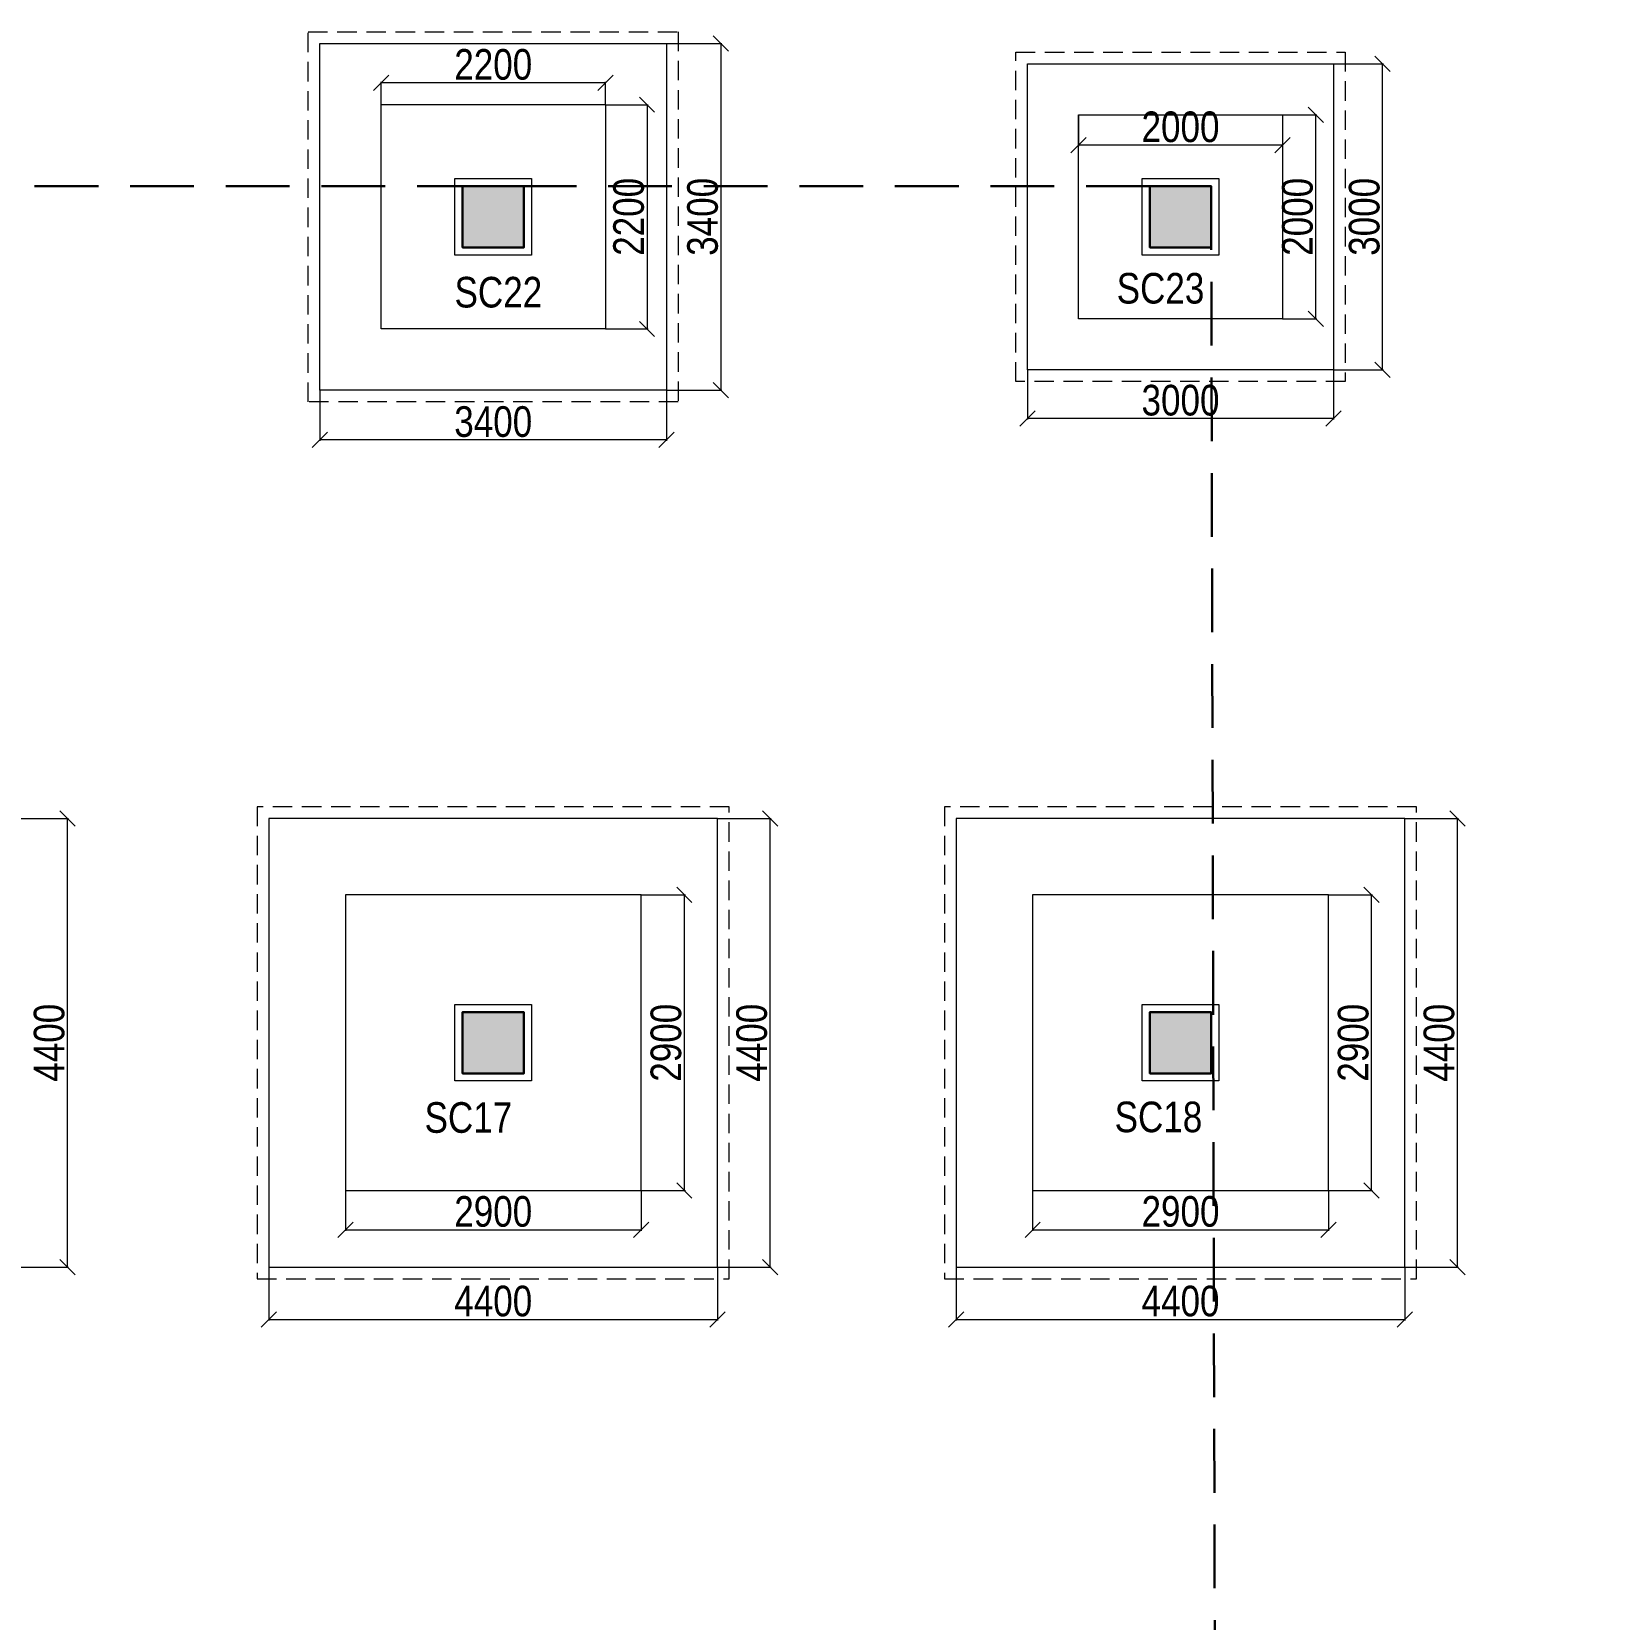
# Model space of a CAD drawing. Header units: millimetres. Extents: x 1112055 to 3390982, y -148532 to 766891.
# Drawn here: x 1945211 to 1960740, y 312226 to 327795 of the extents above; entities that cross this region are included whole.
import ezdxf

# ---------------------------------------------------------------- set-up
doc = ezdxf.new("R2010")
doc.units = ezdxf.units.MM
doc.header["$PDMODE"] = 35
doc.header["$PDSIZE"] = -25
doc.linetypes.add('DASHED2', pattern=[0.375, 0.25, -0.125])
doc.linetypes.add('Hidden', pattern=[9.525, 6.35, -3.175])
for name, color, linetype, lineweight in [('A_COL', 5, 'Continuous', 25), ('B COL. NO.', 3, 'Continuous', 20), ('B FINAL COLUMN', 1, 'Continuous', 30), ('B FOOTING', 49, 'Continuous', 20), ('B FOOTING DIM', 234, 'Continuous', 9), ('B P.C.C', 251, 'Continuous', 0), ('B TITLE BLOCK', 250, 'Continuous', 0)]:
    doc.layers.add(name, color=color, linetype=linetype, lineweight=lineweight)
for name, color, linetype, lineweight, true_color in [('A_COL HATCH', 7, 'Continuous', 0, 0xc0c0c0), ('B Pedestal', 7, 'Continuous', 9, 0x5c8948), ('B-COL HT', 7, 'Continuous', 0, 0x4e4f45)]:
    doc.layers.add(name, color=color, linetype=linetype, lineweight=lineweight, true_color=true_color)
doc.styles.add('SWINC', font='swissc.ttf')
doc.dimstyles.new('BHOOMI', dxfattribs={"dimtxt": 230, "dimasz": 150, "dimexe": 10, "dimexo": 0, "dimgap": 25, "dimtad": 1, "dimdec": 0, "dimzin": 0, "dimdsep": 46, "dimtxsty": 'SWINC', "dimblk": 'OBLIQUE', "dimcen": 0.09, "dimclrd": 250, "dimclre": 250, "dimclrt": 256, "dimaunit": 1, "dimadec": 3, "dimazin": 0, "dimtfac": 1, "dimtdec": 0, "dimtofl": 0, "dimtmove": 1, "dimatfit": 3, "dimfxl": 100, "dimtolj": 1, "dimtzin": 0, "dimlwd": 9, "dimlwe": 5, "dimarcsym": 0})

# ---------------------------------------------------------------- blocks, each defined once
blk = doc.blocks.new('A$C23384')
at = {"layer": 'A_COL HATCH'}
for points in [[(18260, -600), (18260, 0), (18860, 0), (18860, -600)], [(25000, -600), (25000, 0), (25600, 0), (25600, -600)], [(18260, -8700), (18260, -8100), (18860, -8100), (18860, -8700)], [(25000, -8700), (25000, -8100), (25600, -8100), (25600, -8700)]]:
    blk.add_hatch(color=256, dxfattribs=at).paths.add_polyline_path(points)
at = {"layer": 'A_COL'}
for points in [[(18260, -600), (18260, 0), (18860, 0), (18860, -600)], [(25000, -600), (25000, 0), (25600, 0), (25600, -600)], [(18260, -8700), (18260, -8100), (18860, -8100), (18860, -8700)], [(25000, -8700), (25000, -8100), (25600, -8100), (25600, -8700)]]:
    blk.add_lwpolyline(points, close=True, dxfattribs=at)
blk = doc.blocks.new('A$C4b8f6dbc')
at = {"layer": 'A_COL'}
blk.add_blockref('A$C23384', (900, 67350), dxfattribs=at)
blk = doc.blocks.new('_Oblique')
at = {"color": 0, "linetype": 'ByBlock', "lineweight": -2}
blk.add_line((-0.5, -0.5), (0.5, 0.5), dxfattribs=at)
blk = doc.blocks.new('*D1828')
at = {"layer": 'B FOOTING DIM', "color": 250, "lineweight": 5, "ltscale": 0.5, "transparency": 16777216}
for p, q in [((1948037, 324280), (1948037, 323782)), ((1951437, 324280), (1951437, 323782)), ((1951437, 323792), (1948037, 323792))]:
    blk.add_line(p, q, dxfattribs=at)
at = {"layer": 'Defpoints', "color": 0, "lineweight": 30, "ltscale": 0.5, "transparency": 16777216}
for p in [(1948037, 324280), (1951437, 324280), (1948037, 323792)]:
    blk.add_point(p, dxfattribs=at)
at = {"layer": 'B FOOTING DIM', "color": 250, "lineweight": 5, "ltscale": 0.5, "transparency": 16777216, "xscale": 150, "yscale": 150, "zscale": 150, "rotation": 180}
blk.add_blockref('_Oblique', (1948037, 323792), dxfattribs=at)
at = {"layer": 'B FOOTING DIM', "color": 250, "lineweight": 5, "ltscale": 0.5, "transparency": 16777216, "xscale": 150, "yscale": 150, "zscale": 150}
blk.add_blockref('_Oblique', (1951437, 323792), dxfattribs=at)
at = {"layer": 'B FOOTING DIM', "ltscale": 0.5, "transparency": 16777216, "insert": (1949737, 323970), "char_height": 300, "attachment_point": 5, "style": 'SWINC'}
blk.add_mtext('\\A1;3400', dxfattribs=at)
blk = doc.blocks.new('*D2132')
at = {"layer": 'B FOOTING DIM', "color": 250, "lineweight": 5, "ltscale": 0.5, "transparency": 16777216}
for p, q in [((1951437, 327680), (1951980, 327680)), ((1951970, 327680), (1951970, 324280)), ((1951437, 324280), (1951980, 324280))]:
    blk.add_line(p, q, dxfattribs=at)
at = {"layer": 'Defpoints', "color": 0, "lineweight": 30, "ltscale": 0.5, "transparency": 16777216}
for p in [(1951437, 327680), (1951437, 324280), (1951970, 324280)]:
    blk.add_point(p, dxfattribs=at)
at = {"layer": 'B FOOTING DIM', "color": 250, "lineweight": 5, "ltscale": 0.5, "transparency": 16777216, "xscale": 150, "yscale": 150, "zscale": 150}
for p, rotation in [((1951970, 327680), 90), ((1951970, 324280), 270)]:
    blk.add_blockref('_Oblique', p, dxfattribs=dict(at, rotation=rotation))
at = {"layer": 'B FOOTING DIM', "ltscale": 0.5, "transparency": 16777216, "insert": (1951791, 325980), "char_height": 300, "attachment_point": 5, "rotation": 90, "style": 'SWINC'}
blk.add_mtext('\\A1;3400', dxfattribs=at)
blk = doc.blocks.new('*D2133')
at = {"layer": 'B FOOTING DIM', "color": 250, "lineweight": 5, "ltscale": 0.5, "transparency": 16777216}
for p, q in [((1950837, 327080), (1951255, 327080)), ((1951245, 327080), (1951245, 324880)), ((1950837, 324880), (1951255, 324880))]:
    blk.add_line(p, q, dxfattribs=at)
at = {"layer": 'Defpoints', "color": 0, "lineweight": 30, "ltscale": 0.5, "transparency": 16777216}
for p in [(1950837, 327080), (1950837, 324880), (1951245, 324880)]:
    blk.add_point(p, dxfattribs=at)
at = {"layer": 'B FOOTING DIM', "color": 250, "lineweight": 5, "ltscale": 0.5, "transparency": 16777216, "xscale": 150, "yscale": 150, "zscale": 150}
for p, rotation in [((1951245, 327080), 90), ((1951245, 324880), 270)]:
    blk.add_blockref('_Oblique', p, dxfattribs=dict(at, rotation=rotation))
at = {"layer": 'B FOOTING DIM', "ltscale": 0.5, "transparency": 16777216, "insert": (1951066, 325980), "char_height": 300, "attachment_point": 5, "rotation": 90, "style": 'SWINC'}
blk.add_mtext('\\A1;2200', dxfattribs=at)
blk = doc.blocks.new('*D2134')
at = {"layer": 'B FOOTING DIM', "color": 250, "lineweight": 5, "ltscale": 0.5, "transparency": 16777216}
for p, q in [((1948637, 327080), (1948637, 327304)), ((1950837, 327294), (1948637, 327294)), ((1950837, 327080), (1950837, 327304))]:
    blk.add_line(p, q, dxfattribs=at)
at = {"layer": 'Defpoints', "color": 0, "lineweight": 30, "ltscale": 0.5, "transparency": 16777216}
for p in [(1948637, 327294), (1948637, 327080), (1950837, 327080)]:
    blk.add_point(p, dxfattribs=at)
at = {"layer": 'B FOOTING DIM', "color": 250, "lineweight": 5, "ltscale": 0.5, "transparency": 16777216, "xscale": 150, "yscale": 150, "zscale": 150, "rotation": 180}
blk.add_blockref('_Oblique', (1948637, 327294), dxfattribs=at)
at = {"layer": 'B FOOTING DIM', "color": 250, "lineweight": 5, "ltscale": 0.5, "transparency": 16777216, "xscale": 150, "yscale": 150, "zscale": 150}
blk.add_blockref('_Oblique', (1950837, 327294), dxfattribs=at)
at = {"layer": 'B FOOTING DIM', "ltscale": 0.5, "transparency": 16777216, "insert": (1949737, 327473), "char_height": 300, "attachment_point": 5, "style": 'SWINC'}
blk.add_mtext('\\A1;2200', dxfattribs=at)
blk = doc.blocks.new('*D2135')
at = {"layer": 'B FOOTING DIM', "color": 250, "lineweight": 5, "ltscale": 0.5, "transparency": 16777216}
for p, q in [((1957977, 327480), (1958469, 327480)), ((1958459, 324480), (1958459, 327480)), ((1957977, 324480), (1958469, 324480))]:
    blk.add_line(p, q, dxfattribs=at)
at = {"layer": 'Defpoints', "color": 0, "lineweight": 30, "ltscale": 0.5, "transparency": 16777216}
for p in [(1957977, 327480), (1958459, 327480), (1957977, 324480)]:
    blk.add_point(p, dxfattribs=at)
at = {"layer": 'B FOOTING DIM', "color": 250, "lineweight": 5, "ltscale": 0.5, "transparency": 16777216, "xscale": 150, "yscale": 150, "zscale": 150}
for p, rotation in [((1958459, 327480), 90), ((1958459, 324480), 270)]:
    blk.add_blockref('_Oblique', p, dxfattribs=dict(at, rotation=rotation))
at = {"layer": 'B FOOTING DIM', "ltscale": 0.5, "transparency": 16777216, "insert": (1958280, 325980), "char_height": 300, "attachment_point": 5, "rotation": 90, "style": 'SWINC'}
blk.add_mtext('\\A1;3000', dxfattribs=at)
blk = doc.blocks.new('*D2150')
at = {"layer": 'B FOOTING DIM', "color": 250, "lineweight": 5, "ltscale": 0.5, "transparency": 16777216}
for p, q in [((1954977, 324480), (1954977, 323991)), ((1957977, 324480), (1957977, 323991)), ((1957977, 324001), (1954977, 324001))]:
    blk.add_line(p, q, dxfattribs=at)
at = {"layer": 'Defpoints', "color": 0, "lineweight": 30, "ltscale": 0.5, "transparency": 16777216}
for p in [(1954977, 324480), (1957977, 324480), (1954977, 324001)]:
    blk.add_point(p, dxfattribs=at)
at = {"layer": 'B FOOTING DIM', "color": 250, "lineweight": 5, "ltscale": 0.5, "transparency": 16777216, "xscale": 150, "yscale": 150, "zscale": 150, "rotation": 180}
blk.add_blockref('_Oblique', (1954977, 324001), dxfattribs=at)
at = {"layer": 'B FOOTING DIM', "color": 250, "lineweight": 5, "ltscale": 0.5, "transparency": 16777216, "xscale": 150, "yscale": 150, "zscale": 150}
blk.add_blockref('_Oblique', (1957977, 324001), dxfattribs=at)
at = {"layer": 'B FOOTING DIM', "ltscale": 0.5, "transparency": 16777216, "insert": (1956477, 324180), "char_height": 300, "attachment_point": 5, "style": 'SWINC'}
blk.add_mtext('\\A1;3000', dxfattribs=at)
blk = doc.blocks.new('*D2151')
at = {"layer": 'B FOOTING DIM', "color": 250, "lineweight": 5, "ltscale": 0.5, "transparency": 16777216}
for p, q in [((1957477, 326980), (1957814, 326980)), ((1957804, 324980), (1957804, 326980)), ((1957477, 324980), (1957814, 324980))]:
    blk.add_line(p, q, dxfattribs=at)
at = {"layer": 'Defpoints', "color": 0, "lineweight": 30, "ltscale": 0.5, "transparency": 16777216}
for p in [(1957477, 326980), (1957804, 326980), (1957477, 324980)]:
    blk.add_point(p, dxfattribs=at)
at = {"layer": 'B FOOTING DIM', "color": 250, "lineweight": 5, "ltscale": 0.5, "transparency": 16777216, "xscale": 150, "yscale": 150, "zscale": 150}
for p, rotation in [((1957804, 326980), 90), ((1957804, 324980), 270)]:
    blk.add_blockref('_Oblique', p, dxfattribs=dict(at, rotation=rotation))
at = {"layer": 'B FOOTING DIM', "ltscale": 0.5, "transparency": 16777216, "insert": (1957625, 325980), "char_height": 300, "attachment_point": 5, "rotation": 90, "style": 'SWINC'}
blk.add_mtext('\\A1;2000', dxfattribs=at)
blk = doc.blocks.new('*D2152')
at = {"layer": 'B FOOTING DIM', "color": 250, "lineweight": 5, "ltscale": 0.5, "transparency": 16777216}
for p, q in [((1955477, 326980), (1955477, 326672)), ((1957477, 326980), (1957477, 326672)), ((1957477, 326682), (1955477, 326682))]:
    blk.add_line(p, q, dxfattribs=at)
at = {"layer": 'Defpoints', "color": 0, "lineweight": 30, "ltscale": 0.5, "transparency": 16777216}
for p in [(1955477, 326980), (1957477, 326980), (1955477, 326682)]:
    blk.add_point(p, dxfattribs=at)
at = {"layer": 'B FOOTING DIM', "color": 250, "lineweight": 5, "ltscale": 0.5, "transparency": 16777216, "xscale": 150, "yscale": 150, "zscale": 150, "rotation": 180}
blk.add_blockref('_Oblique', (1955477, 326682), dxfattribs=at)
at = {"layer": 'B FOOTING DIM', "color": 250, "lineweight": 5, "ltscale": 0.5, "transparency": 16777216, "xscale": 150, "yscale": 150, "zscale": 150}
blk.add_blockref('_Oblique', (1957477, 326682), dxfattribs=at)
at = {"layer": 'B FOOTING DIM', "ltscale": 0.5, "transparency": 16777216, "insert": (1956477, 326861), "char_height": 300, "attachment_point": 5, "style": 'SWINC'}
blk.add_mtext('\\A1;2000', dxfattribs=at)
blk = doc.blocks.new('*D2170')
at = {"layer": 'B FOOTING DIM', "color": 250, "lineweight": 5, "ltscale": 0.5, "transparency": 16777216}
for p, q in [((1954277, 315680), (1954277, 315156)), ((1958677, 315680), (1958677, 315156)), ((1954277, 315166), (1958677, 315166))]:
    blk.add_line(p, q, dxfattribs=at)
at = {"layer": 'Defpoints', "color": 0, "lineweight": 30, "ltscale": 0.5, "transparency": 16777216}
for p in [(1954277, 315680), (1958677, 315680), (1958677, 315166)]:
    blk.add_point(p, dxfattribs=at)
at = {"layer": 'B FOOTING DIM', "color": 250, "lineweight": 5, "ltscale": 0.5, "transparency": 16777216, "xscale": 150, "yscale": 150, "zscale": 150, "rotation": 180}
blk.add_blockref('_Oblique', (1954277, 315166), dxfattribs=at)
at = {"layer": 'B FOOTING DIM', "color": 250, "lineweight": 5, "ltscale": 0.5, "transparency": 16777216, "xscale": 150, "yscale": 150, "zscale": 150}
blk.add_blockref('_Oblique', (1958677, 315166), dxfattribs=at)
at = {"layer": 'B FOOTING DIM', "ltscale": 0.5, "transparency": 16777216, "insert": (1956477, 315345), "char_height": 300, "attachment_point": 5, "style": 'SWINC'}
blk.add_mtext('\\A1;4400', dxfattribs=at)
blk = doc.blocks.new('*D2171')
at = {"layer": 'B FOOTING DIM', "color": 250, "lineweight": 5, "ltscale": 0.5, "transparency": 16777216}
for p, q in [((1955027, 316430), (1955027, 316035)), ((1957927, 316430), (1957927, 316035)), ((1955027, 316045), (1957927, 316045))]:
    blk.add_line(p, q, dxfattribs=at)
at = {"layer": 'Defpoints', "color": 0, "lineweight": 30, "ltscale": 0.5, "transparency": 16777216}
for p in [(1955027, 316430), (1957927, 316430), (1957927, 316045)]:
    blk.add_point(p, dxfattribs=at)
at = {"layer": 'B FOOTING DIM', "color": 250, "lineweight": 5, "ltscale": 0.5, "transparency": 16777216, "xscale": 150, "yscale": 150, "zscale": 150, "rotation": 180}
blk.add_blockref('_Oblique', (1955027, 316045), dxfattribs=at)
at = {"layer": 'B FOOTING DIM', "color": 250, "lineweight": 5, "ltscale": 0.5, "transparency": 16777216, "xscale": 150, "yscale": 150, "zscale": 150}
blk.add_blockref('_Oblique', (1957927, 316045), dxfattribs=at)
at = {"layer": 'B FOOTING DIM', "ltscale": 0.5, "transparency": 16777216, "insert": (1956477, 316224), "char_height": 300, "attachment_point": 5, "style": 'SWINC'}
blk.add_mtext('\\A1;2900', dxfattribs=at)
blk = doc.blocks.new('*D2172')
at = {"layer": 'B FOOTING DIM', "color": 250, "lineweight": 5, "ltscale": 0.5, "transparency": 16777216}
for p, q in [((1957927, 319330), (1958361, 319330)), ((1958351, 316430), (1958351, 319330)), ((1957927, 316430), (1958361, 316430))]:
    blk.add_line(p, q, dxfattribs=at)
at = {"layer": 'Defpoints', "color": 0, "lineweight": 30, "ltscale": 0.5, "transparency": 16777216}
for p in [(1957927, 319330), (1958351, 319330), (1957927, 316430)]:
    blk.add_point(p, dxfattribs=at)
at = {"layer": 'B FOOTING DIM', "color": 250, "lineweight": 5, "ltscale": 0.5, "transparency": 16777216, "xscale": 150, "yscale": 150, "zscale": 150}
for p, rotation in [((1958351, 319330), 90), ((1958351, 316430), 270)]:
    blk.add_blockref('_Oblique', p, dxfattribs=dict(at, rotation=rotation))
at = {"layer": 'B FOOTING DIM', "ltscale": 0.5, "transparency": 16777216, "insert": (1958172, 317880), "char_height": 300, "attachment_point": 5, "rotation": 90, "style": 'SWINC'}
blk.add_mtext('\\A1;2900', dxfattribs=at)
blk = doc.blocks.new('*D2173')
at = {"layer": 'B FOOTING DIM', "color": 250, "lineweight": 5, "ltscale": 0.5, "transparency": 16777216}
for p, q in [((1958677, 320080), (1959202, 320080)), ((1959192, 315680), (1959192, 320080)), ((1958677, 315680), (1959202, 315680))]:
    blk.add_line(p, q, dxfattribs=at)
at = {"layer": 'Defpoints', "color": 0, "lineweight": 30, "ltscale": 0.5, "transparency": 16777216}
for p in [(1958677, 320080), (1959192, 320080), (1958677, 315680)]:
    blk.add_point(p, dxfattribs=at)
at = {"layer": 'B FOOTING DIM', "color": 250, "lineweight": 5, "ltscale": 0.5, "transparency": 16777216, "xscale": 150, "yscale": 150, "zscale": 150}
for p, rotation in [((1959192, 320080), 90), ((1959192, 315680), 270)]:
    blk.add_blockref('_Oblique', p, dxfattribs=dict(at, rotation=rotation))
at = {"layer": 'B FOOTING DIM', "ltscale": 0.5, "transparency": 16777216, "insert": (1959013, 317880), "char_height": 300, "attachment_point": 5, "rotation": 90, "style": 'SWINC'}
blk.add_mtext('\\A1;4400', dxfattribs=at)
blk = doc.blocks.new('*D2174')
at = {"layer": 'B FOOTING DIM', "color": 250, "lineweight": 5, "ltscale": 0.5, "transparency": 16777216}
for p, q in [((1947537, 315680), (1947537, 315156)), ((1951937, 315680), (1951937, 315156)), ((1947537, 315166), (1951937, 315166))]:
    blk.add_line(p, q, dxfattribs=at)
at = {"layer": 'Defpoints', "color": 0, "lineweight": 30, "ltscale": 0.5, "transparency": 16777216}
for p in [(1947537, 315680), (1951937, 315680), (1951937, 315166)]:
    blk.add_point(p, dxfattribs=at)
at = {"layer": 'B FOOTING DIM', "color": 250, "lineweight": 5, "ltscale": 0.5, "transparency": 16777216, "xscale": 150, "yscale": 150, "zscale": 150, "rotation": 180}
blk.add_blockref('_Oblique', (1947537, 315166), dxfattribs=at)
at = {"layer": 'B FOOTING DIM', "color": 250, "lineweight": 5, "ltscale": 0.5, "transparency": 16777216, "xscale": 150, "yscale": 150, "zscale": 150}
blk.add_blockref('_Oblique', (1951937, 315166), dxfattribs=at)
at = {"layer": 'B FOOTING DIM', "ltscale": 0.5, "transparency": 16777216, "insert": (1949737, 315345), "char_height": 300, "attachment_point": 5, "style": 'SWINC'}
blk.add_mtext('\\A1;4400', dxfattribs=at)
blk = doc.blocks.new('*D2175')
at = {"layer": 'B FOOTING DIM', "color": 250, "lineweight": 5, "ltscale": 0.5, "transparency": 16777216}
for p, q in [((1948287, 316430), (1948287, 316035)), ((1951187, 316430), (1951187, 316035)), ((1948287, 316045), (1951187, 316045))]:
    blk.add_line(p, q, dxfattribs=at)
at = {"layer": 'Defpoints', "color": 0, "lineweight": 30, "ltscale": 0.5, "transparency": 16777216}
for p in [(1948287, 316430), (1951187, 316430), (1951187, 316045)]:
    blk.add_point(p, dxfattribs=at)
at = {"layer": 'B FOOTING DIM', "color": 250, "lineweight": 5, "ltscale": 0.5, "transparency": 16777216, "xscale": 150, "yscale": 150, "zscale": 150, "rotation": 180}
blk.add_blockref('_Oblique', (1948287, 316045), dxfattribs=at)
at = {"layer": 'B FOOTING DIM', "color": 250, "lineweight": 5, "ltscale": 0.5, "transparency": 16777216, "xscale": 150, "yscale": 150, "zscale": 150}
blk.add_blockref('_Oblique', (1951187, 316045), dxfattribs=at)
at = {"layer": 'B FOOTING DIM', "ltscale": 0.5, "transparency": 16777216, "insert": (1949737, 316224), "char_height": 300, "attachment_point": 5, "style": 'SWINC'}
blk.add_mtext('\\A1;2900', dxfattribs=at)
blk = doc.blocks.new('*D2176')
at = {"layer": 'B FOOTING DIM', "color": 250, "lineweight": 5, "ltscale": 0.5, "transparency": 16777216}
for p, q in [((1951187, 319330), (1951621, 319330)), ((1951611, 316430), (1951611, 319330)), ((1951187, 316430), (1951621, 316430))]:
    blk.add_line(p, q, dxfattribs=at)
at = {"layer": 'Defpoints', "color": 0, "lineweight": 30, "ltscale": 0.5, "transparency": 16777216}
for p in [(1951187, 319330), (1951611, 319330), (1951187, 316430)]:
    blk.add_point(p, dxfattribs=at)
at = {"layer": 'B FOOTING DIM', "color": 250, "lineweight": 5, "ltscale": 0.5, "transparency": 16777216, "xscale": 150, "yscale": 150, "zscale": 150}
for p, rotation in [((1951611, 319330), 90), ((1951611, 316430), 270)]:
    blk.add_blockref('_Oblique', p, dxfattribs=dict(at, rotation=rotation))
at = {"layer": 'B FOOTING DIM', "ltscale": 0.5, "transparency": 16777216, "insert": (1951432, 317880), "char_height": 300, "attachment_point": 5, "rotation": 90, "style": 'SWINC'}
blk.add_mtext('\\A1;2900', dxfattribs=at)
blk = doc.blocks.new('*D2177')
at = {"layer": 'B FOOTING DIM', "color": 250, "lineweight": 5, "ltscale": 0.5, "transparency": 16777216}
for p, q in [((1951937, 320080), (1952462, 320080)), ((1952452, 315680), (1952452, 320080)), ((1951937, 315680), (1952462, 315680))]:
    blk.add_line(p, q, dxfattribs=at)
at = {"layer": 'Defpoints', "color": 0, "lineweight": 30, "ltscale": 0.5, "transparency": 16777216}
for p in [(1951937, 320080), (1952452, 320080), (1951937, 315680)]:
    blk.add_point(p, dxfattribs=at)
at = {"layer": 'B FOOTING DIM', "color": 250, "lineweight": 5, "ltscale": 0.5, "transparency": 16777216, "xscale": 150, "yscale": 150, "zscale": 150}
for p, rotation in [((1952452, 320080), 90), ((1952452, 315680), 270)]:
    blk.add_blockref('_Oblique', p, dxfattribs=dict(at, rotation=rotation))
at = {"layer": 'B FOOTING DIM', "ltscale": 0.5, "transparency": 16777216, "insert": (1952273, 317880), "char_height": 300, "attachment_point": 5, "rotation": 90, "style": 'SWINC'}
blk.add_mtext('\\A1;4400', dxfattribs=at)
blk = doc.blocks.new('*D2181')
at = {"layer": 'B FOOTING DIM', "color": 250, "lineweight": 5, "ltscale": 0.5, "transparency": 16777216}
for p, q in [((1945047, 320080), (1945572, 320080)), ((1945562, 315680), (1945562, 320080)), ((1945047, 315680), (1945572, 315680))]:
    blk.add_line(p, q, dxfattribs=at)
at = {"layer": 'Defpoints', "color": 0, "lineweight": 30, "ltscale": 0.5, "transparency": 16777216}
for p in [(1945047, 320080), (1945562, 320080), (1945047, 315680)]:
    blk.add_point(p, dxfattribs=at)
at = {"layer": 'B FOOTING DIM', "color": 250, "lineweight": 5, "ltscale": 0.5, "transparency": 16777216, "xscale": 150, "yscale": 150, "zscale": 150}
for p, rotation in [((1945562, 320080), 90), ((1945562, 315680), 270)]:
    blk.add_blockref('_Oblique', p, dxfattribs=dict(at, rotation=rotation))
at = {"layer": 'B FOOTING DIM', "ltscale": 0.5, "transparency": 16777216, "insert": (1945383, 317880), "char_height": 300, "attachment_point": 5, "rotation": 90, "style": 'SWINC'}
blk.add_mtext('\\A1;4400', dxfattribs=at)

msp = doc.modelspace()

# ---------------------------------------------------------------- hatches: boundary and pattern name
at = {"layer": 'B-COL HT', "lineweight": 0}
h = msp.add_hatch(color=250, dxfattribs=at)
h.dxf.hatch_style = 1
h.paths.add_polyline_path([(1950036.9, 325680.1), (1949436.9, 325680.1), (1949436.9, 326280.1), (1950036.9, 326280.1)])
h = msp.add_hatch(color=250, dxfattribs=at)
h.dxf.hatch_style = 1
h.paths.add_polyline_path([(1956776.9, 325680.1), (1956176.9, 325680.1), (1956176.9, 326280.1), (1956776.9, 326280.1)])
h = msp.add_hatch(color=250, dxfattribs=at)
h.dxf.hatch_style = 1
h.paths.add_polyline_path([(1950036.9, 317580.1), (1949436.9, 317580.1), (1949436.9, 318180.1), (1950036.9, 318180.1)])
h = msp.add_hatch(color=250, dxfattribs=at)
h.dxf.hatch_style = 1
h.paths.add_polyline_path([(1956776.9, 317580.1), (1956176.9, 317580.1), (1956176.9, 318180.1), (1956776.9, 318180.1)])

# ---------------------------------------------------------------- linework, layer by layer
at = {"color": 16, "linetype": 'DASHED2', "lineweight": 30, "ltscale": 2500}
msp.add_lwpolyline([(1931176.9, 326280.1), (1956776.9, 326280.1), (1956846.9, 298330.1), (1959176.9, 298330.1), (1959176.9, 297880.1), (1931176.9, 297880.1), (1931176.9, 326280.1)], dxfattribs=at)
at = {"layer": 'B FINAL COLUMN', "color": 1, "lineweight": 30}
for points in [[(1950036.9, 325680.1), (1949436.9, 325680.1), (1949436.9, 326280.1), (1950036.9, 326280.1)], [(1956776.9, 325680.1), (1956176.9, 325680.1), (1956176.9, 326280.1), (1956776.9, 326280.1)], [(1950036.9, 317580.1), (1949436.9, 317580.1), (1949436.9, 318180.1), (1950036.9, 318180.1)], [(1956776.9, 317580.1), (1956176.9, 317580.1), (1956176.9, 318180.1), (1956776.9, 318180.1)]]:
    msp.add_lwpolyline(points, close=True, dxfattribs=at)
at = {"layer": 'B FOOTING'}
for points in [[(1948036.9, 327680.1), (1951436.9, 327680.1), (1951436.9, 324280.1), (1948036.9, 324280.1)], [(1954976.9, 327480.1), (1957976.9, 327480.1), (1957976.9, 324480.1), (1954976.9, 324480.1)], [(1948636.9, 327080.1), (1950836.9, 327080.1), (1950836.9, 324880.1), (1948636.9, 324880.1)], [(1955476.9, 326980.1), (1957476.9, 326980.1), (1957476.9, 324980.1), (1955476.9, 324980.1)], [(1947536.9, 315680.1), (1951936.9, 315680.1), (1951936.9, 320080.1), (1947536.9, 320080.1)], [(1954276.9, 315680.1), (1958676.9, 315680.1), (1958676.9, 320080.1), (1954276.9, 320080.1)], [(1948286.9, 316430.1), (1951186.9, 316430.1), (1951186.9, 319330.1), (1948286.9, 319330.1)], [(1955026.9, 316430.1), (1957926.9, 316430.1), (1957926.9, 319330.1), (1955026.9, 319330.1)]]:
    msp.add_lwpolyline(points, close=True, dxfattribs=at)
at = {"layer": 'B P.C.C', "color": 250, "linetype": 'Hidden', "lineweight": 0, "ltscale": 30}
for points in [[(1947921.9, 327795.1), (1951551.9, 327795.1), (1951551.9, 324165.1), (1947921.9, 324165.1)], [(1954861.9, 327595.1), (1958091.9, 327595.1), (1958091.9, 324365.1), (1954861.9, 324365.1)], [(1947421.9, 315565.1), (1952051.9, 315565.1), (1952051.9, 320195.1), (1947421.9, 320195.1)], [(1954161.9, 315565.1), (1958791.9, 315565.1), (1958791.9, 320195.1), (1954161.9, 320195.1)]]:
    msp.add_lwpolyline(points, close=True, dxfattribs=at)
at = {"layer": 'B Pedestal', "color": 87, "lineweight": 9}
for points in [[(1950111.9, 325605.1), (1949361.9, 325605.1), (1949361.9, 326355.1), (1950111.9, 326355.1)], [(1956851.9, 325605.1), (1956101.9, 325605.1), (1956101.9, 326355.1), (1956851.9, 326355.1)], [(1950111.9, 317505.1), (1949361.9, 317505.1), (1949361.9, 318255.1), (1950111.9, 318255.1)], [(1956851.9, 317505.1), (1956101.9, 317505.1), (1956101.9, 318255.1), (1956851.9, 318255.1)]]:
    msp.add_lwpolyline(points, close=True, dxfattribs=at)

# ---------------------------------------------------------------- block references
at = {"layer": 'B FOOTING'}
msp.add_blockref('A$C4b8f6dbc', (1930276.9, 258930.1), dxfattribs=at)

# ---------------------------------------------------------------- texts
at = {"layer": 'B COL. NO.', "style": 'SWINC'}
for s, p in [('SC22', (1949357.4, 325090.9)), ('SC23', (1955851.1, 325129.5)), ('SC17', (1949063.7, 316997.2)), ('SC18', (1955830.9, 317002.7))]:
    msp.add_text(s, height=300, dxfattribs=at).set_placement(p)
at = {"layer": 'B TITLE BLOCK', "color": 251, "insert": (2220438, 320981.9), "char_height": 306.257, "attachment_point": 2, "style": 'SWINC'}
msp.add_mtext_dynamic_manual_height_columns('\\pxsm1,qj;{\\fBankGothic Lt BT|b0|i0|c0|p34;BHOOMI\\P\\ps*,q*;\\fGost|b0|i0|c0|p2;\\H0.8x;- CONSULTANTS -\\C1; }', width=800798.623, gutter_width=0, heights=[112641.5], dxfattribs=at)

# ---------------------------------------------------------------- dimensions: what is measured, and where the dimension line sits
at = {"layer": 'B FOOTING DIM', "color": 250, "ltscale": 0.5}
for base, p1, p2, picture, middle in [((1951969.9, 324280.1), (1951436.9, 327680.1), (1951436.9, 324280.1), '*D2132', (1951791.1, 325980.1)), ((1958459.3, 327480.1), (1957976.9, 324480.1), (1957976.9, 327480.1), '*D2135', (1958280.5, 325980.1)), ((1951244.8, 324880.1), (1950836.9, 327080.1), (1950836.9, 324880.1), '*D2133', (1951065.6, 325980.1)), ((1957804, 326980.1), (1957476.9, 324980.1), (1957476.9, 326980.1), '*D2151', (1957624.8, 325980.1)), ((1945562.2, 320080.1), (1945046.9, 315680.1), (1945046.9, 320080.1), '*D2181', (1945383.4, 317880.1)), ((1952452.2, 320080.1), (1951936.9, 315680.1), (1951936.9, 320080.1), '*D2177', (1952273.4, 317880.1)), ((1959192.2, 320080.1), (1958676.9, 315680.1), (1958676.9, 320080.1), '*D2173', (1959013.4, 317880.1)), ((1951611, 319330.1), (1951186.9, 316430.1), (1951186.9, 319330.1), '*D2176', (1951431.8, 317880.1)), ((1958351, 319330.1), (1957926.9, 316430.1), (1957926.9, 319330.1), '*D2172', (1958171.8, 317880.1))]:
    dim = msp.add_linear_dim(base=base, p1=p1, p2=p2, angle=90, dimstyle='BHOOMI', override={"dimtxt": 300, "dimlwd": 5}, dxfattribs=at)
    dim.commit()
    dim.dimension.update_dxf_attribs({"geometry": picture, "text_midpoint": middle})
for base, p1, p2, picture, middle in [((1948636.9, 327294), (1950836.9, 327080.1), (1948636.9, 327080.1), '*D2134', (1949736.9, 327473.2)), ((1955476.9, 326681.7), (1957476.9, 326980.1), (1955476.9, 326980.1), '*D2152', (1956476.9, 326860.9)), ((1954976.9, 324000.8), (1957976.9, 324480.1), (1954976.9, 324480.1), '*D2150', (1956476.9, 324179.6)), ((1948036.9, 323791.6), (1951436.9, 324280.1), (1948036.9, 324280.1), '*D1828', (1949736.9, 323970.4)), ((1951186.9, 316044.7), (1948286.9, 316430.1), (1951186.9, 316430.1), '*D2175', (1949736.9, 316223.9)), ((1957926.9, 316044.7), (1955026.9, 316430.1), (1957926.9, 316430.1), '*D2171', (1956476.9, 316223.9)), ((1951936.9, 315166.2), (1947536.9, 315680.1), (1951936.9, 315680.1), '*D2174', (1949736.9, 315345)), ((1958676.9, 315166.2), (1954276.9, 315680.1), (1958676.9, 315680.1), '*D2170', (1956476.9, 315345))]:
    dim = msp.add_linear_dim(base=base, p1=p1, p2=p2, dimstyle='BHOOMI', override={"dimtxt": 300, "dimlwd": 5}, dxfattribs=at)
    dim.commit()
    dim.dimension.update_dxf_attribs({"geometry": picture, "text_midpoint": middle})

doc.saveas('drawing.dxf')
